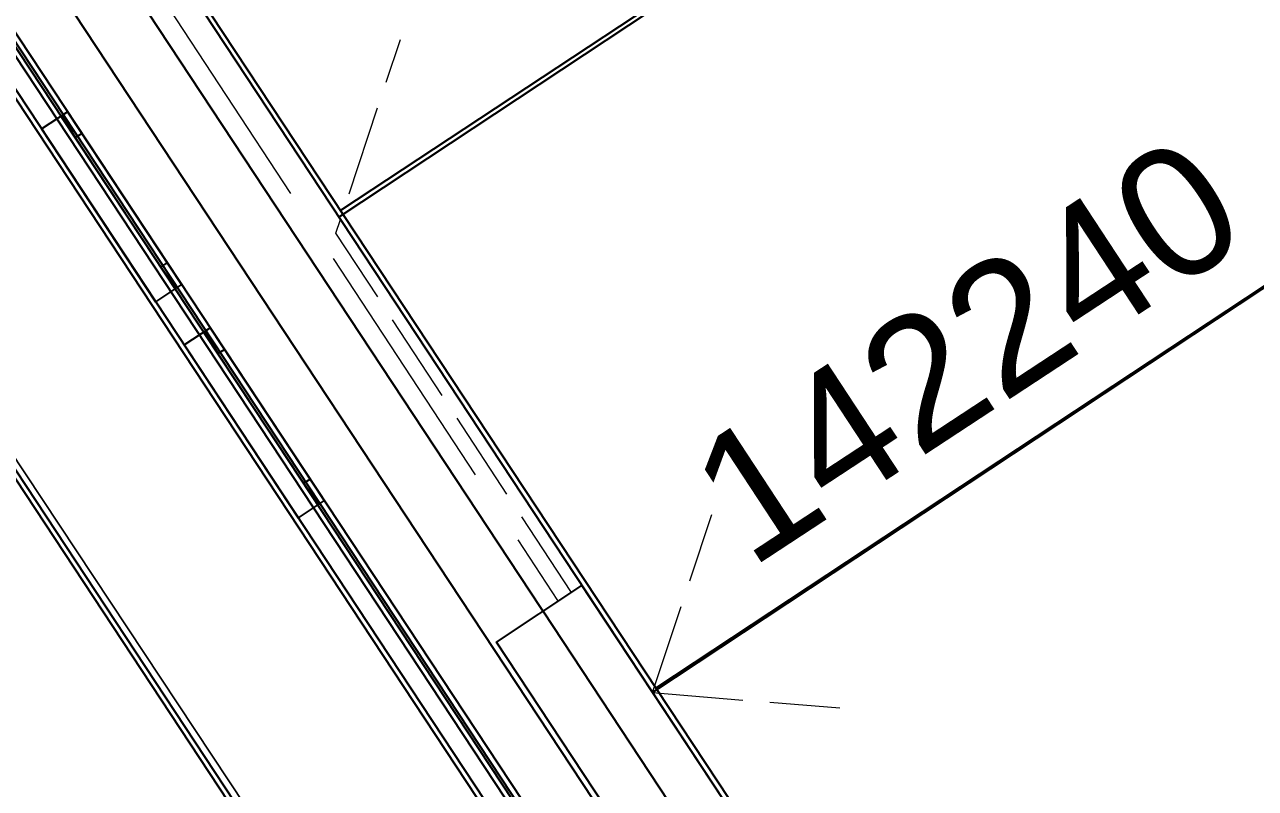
# Model space of a CAD drawing. Header units: metres. Extents: x 302064 to 304096, y 6268242 to 6271990.
# Drawn here: x 302981.5 to 303005.27, y 6271097.82 to 6271112.57 of the extents above; entities that cross this region are included whole.
import ezdxf
from ezdxf.enums import TextEntityAlignment as Align

# ---------------------------------------------------------------- set-up
doc = ezdxf.new("R2010")
doc.units = ezdxf.units.M
doc.linetypes.add('IE Trench LV', pattern=[6.5, 5, -1.5])
doc.linetypes.add('IECLTRLV', pattern=[6.5, 5, -1.5])
doc.layers.get('0').update_dxf_attribs({"color": 6})
for name, color, linetype in [('BDY', 252, 'Continuous'), ('DEVELOP', 2, 'Continuous'), ('ROAD_KERB', 253, 'Continuous'), ('ROAD_KERB-BACK', 8, 'Continuous'), ('ROAD_KERB-LIP', 8, 'Continuous'), ('SupportsUG_SP_LV_NEW', 7, 'Continuous'), ('XR01255_CC_DES$0$FOOTPATH', 252, 'Continuous'), ('XR01255_CC_DES$0$ROAD_CONTROL', 252, 'Continuous'), ('XR01255_CC_DES$0$ROAD_KERB', 252, 'Continuous'), ('XR01255_CC_DES$0$ROAD_KERB-BACK', 252, 'Continuous'), ('XR01255_CC_DES$0$ROAD_KERB-LIP', 252, 'Continuous'), ('XR01255_CC_LOT_LAYOUT$0$ST1_BDY', 252, 'Continuous'), ('XR01255_CC_LOT_LAYOUT$0$ST1_LOTS', 252, 'Continuous')]:
    doc.layers.add(name, color=color, linetype=linetype)
doc.layers.add('Cadastre Land Parcels_SP_EXT', color=7, linetype='Continuous', lineweight=5)
doc.layers.add('Trench_SP_NEW', color=7, linetype='IECLTRLV', lineweight=20)
doc.styles.get("Standard").update_dxf_attribs({"font": 'arial.ttf'})

# ---------------------------------------------------------------- blocks, each defined once
blk = doc.blocks.new('PILLAR_NEW')
for tag, height, flags, p in [('ASSET_NUM', 2.5, 8, (2, 4)), ('STREET_CODE', 0.2, 9, (1.5, 2)), ('OWNED_BY', 0.2, 9, (1.5, 1.8)), ('OPERATED_BY', 0.2, 9, (1.5, 1.6)), ('MAINTAINED_BY', 0.2, 9, (1.5, 1.4))]:
    blk.add_attdef(tag, text='', height=height, dxfattribs=dict(flags=flags)).set_placement(p, align=Align.MIDDLE_LEFT)
blk.add_wipeout([(-2.475, 0.99), (2.475, 0.99), (2.475, -0.99), (-2.475, -0.99)])
at = {"lineweight": -3}
blk.add_lwpolyline([(-2.475, 0.99), (2.475, 0.99), (2.475, -0.99), (-2.475, -0.99)], close=True, dxfattribs=at)
for tag, flags, p in [('STATE', 9, (1.5, 1.2)), ('SUPPORT_TYPE', 9, (1.5, 1)), ('USAGE', 9, (1.5, 0.8)), ('LEGEND', 9, (1.5, 0.6)), ('PARENT', 9, (1.5, 0.4)), ('SUBURB', 9, (1.5, 0.2)), ('STREETNAME', 9, (1.5, 0)), ('LOCATION', 9, (1.5, -0.2)), ('NOTES', 9, (1.5, -0.4)), ('Z', 1, (1.5, -0.6))]:
    blk.add_attdef(tag, text='', height=0.2, dxfattribs=dict(flags=flags)).set_placement(p, align=Align.MIDDLE_LEFT)
blk = doc.blocks.new('A$C6F1F0823')
at = {"layer": 'BDY'}
for p, q in [((10.552, 95.979), (71.022, 4.408)), ((3.882, 91.562), (64.346, 0)), ((58.603, 88.908), (28.395, 68.96)), ((64.692, 79.687), (34.484, 59.739))]:
    blk.add_line(p, q, dxfattribs=at)
at = {"layer": 'ROAD_KERB'}
blk.add_line((15.803, 81.676), (67.828, 2.893), dxfattribs=at)
for points in [[(22.994, 70.786), (25.199, 67.448)], [(22.994, 70.786), (25.199, 67.448)], [(22.994, 70.786), (25.199, 67.448)], [(22.994, 70.786), (25.199, 67.448)], [(22.994, 70.786), (25.199, 67.448)], [(22.994, 70.786), (25.199, 67.448)], [(22.994, 70.786), (25.199, 67.448)], [(22.994, 70.786), (25.199, 67.448)], [(22.994, 70.786), (25.199, 67.448)], [(22.994, 70.786), (25.199, 67.448)], [(22.994, 70.786), (25.199, 67.448)], [(22.994, 70.786), (25.199, 67.448)], [(22.994, 70.786), (25.199, 67.448)], [(22.994, 70.786), (25.199, 67.448)], [(22.994, 70.786), (25.199, 67.448)], [(22.994, 70.786), (25.199, 67.448)], [(22.994, 70.786), (25.199, 67.448)], [(22.994, 70.786), (25.199, 67.448)], [(22.994, 70.786), (25.199, 67.448)], [(22.994, 70.786), (25.199, 67.448)], [(22.994, 70.786), (25.199, 67.448)], [(22.994, 70.786), (25.199, 67.448)], [(22.994, 70.786), (25.199, 67.448)], [(22.994, 70.786), (25.199, 67.448)], [(22.994, 70.786), (25.199, 67.448)], [(22.994, 70.786), (25.199, 67.448)], [(22.994, 70.786), (25.199, 67.448)], [(22.994, 70.786), (25.199, 67.448)], [(22.994, 70.786), (25.199, 67.448)], [(22.994, 70.786), (25.199, 67.448)], [(22.994, 70.786), (25.199, 67.448)], [(22.994, 70.786), (25.199, 67.448)], [(22.994, 70.786), (25.199, 67.448)], [(22.994, 70.786), (25.199, 67.448)], [(22.994, 70.786), (25.199, 67.448)], [(22.994, 70.786), (25.199, 67.448)], [(22.994, 70.786), (25.199, 67.448)], [(22.994, 70.786), (25.199, 67.448)], [(22.994, 70.786), (25.199, 67.448)], [(22.994, 70.786), (25.199, 67.448)], [(22.994, 70.786), (25.199, 67.448)], [(22.994, 70.786), (25.199, 67.448)], [(22.994, 70.786), (25.199, 67.448)], [(22.994, 70.786), (25.199, 67.448)], [(22.994, 70.786), (25.199, 67.448)], [(22.994, 70.786), (25.199, 67.448)], [(22.994, 70.786), (25.199, 67.448)], [(22.994, 70.786), (25.199, 67.448)], [(22.994, 70.786), (25.199, 67.448)], [(22.994, 70.786), (25.199, 67.448)], [(25.75, 66.614), (27.954, 63.276)], [(25.75, 66.614), (27.954, 63.276)], [(25.75, 66.614), (27.954, 63.276)], [(25.75, 66.614), (27.954, 63.276)], [(25.75, 66.614), (27.954, 63.276)], [(25.75, 66.614), (27.954, 63.276)], [(25.75, 66.614), (27.954, 63.276)], [(25.75, 66.614), (27.954, 63.276)], [(25.75, 66.614), (27.954, 63.276)], [(25.75, 66.614), (27.954, 63.276)], [(25.75, 66.614), (27.954, 63.276)], [(25.75, 66.614), (27.954, 63.276)], [(25.75, 66.614), (27.954, 63.276)], [(25.75, 66.614), (27.954, 63.276)], [(25.75, 66.614), (27.954, 63.276)], [(25.75, 66.614), (27.954, 63.276)], [(25.75, 66.614), (27.954, 63.276)], [(25.75, 66.614), (27.954, 63.276)], [(25.75, 66.614), (27.954, 63.276)], [(25.75, 66.614), (27.954, 63.276)], [(25.75, 66.614), (27.954, 63.276)], [(25.75, 66.614), (27.954, 63.276)], [(25.75, 66.614), (27.954, 63.276)], [(25.75, 66.614), (27.954, 63.276)], [(25.75, 66.614), (27.954, 63.276)], [(25.75, 66.614), (27.954, 63.276)], [(25.75, 66.614), (27.954, 63.276)], [(25.75, 66.614), (27.954, 63.276)], [(25.75, 66.614), (27.954, 63.276)], [(25.75, 66.614), (27.954, 63.276)], [(25.75, 66.614), (27.954, 63.276)], [(25.75, 66.614), (27.954, 63.276)], [(25.75, 66.614), (27.954, 63.276)], [(25.75, 66.614), (27.954, 63.276)], [(25.75, 66.614), (27.954, 63.276)], [(25.75, 66.614), (27.954, 63.276)], [(25.75, 66.614), (27.954, 63.276)], [(25.75, 66.614), (27.954, 63.276)], [(25.75, 66.614), (27.954, 63.276)], [(25.75, 66.614), (27.954, 63.276)], [(25.75, 66.614), (27.954, 63.276)], [(25.75, 66.614), (27.954, 63.276)], [(25.75, 66.614), (27.954, 63.276)], [(25.75, 66.614), (27.954, 63.276)], [(25.75, 66.614), (27.954, 63.276)], [(25.75, 66.614), (27.954, 63.276)], [(25.75, 66.614), (27.954, 63.276)], [(25.75, 66.614), (27.954, 63.276)], [(25.75, 66.614), (27.954, 63.276)], [(25.75, 66.614), (27.954, 63.276)]]:
    blk.add_lwpolyline(points, dxfattribs=at)
at = {"layer": 'ROAD_KERB-BACK'}
blk.add_line((15.928, 81.759), (68.227, 2.562), dxfattribs=at)
for points in [[(23.12, 70.869), (25.324, 67.531)], [(23.12, 70.869), (25.324, 67.531)], [(23.12, 70.869), (25.324, 67.531)], [(23.12, 70.869), (25.324, 67.531)], [(23.12, 70.869), (25.324, 67.531)], [(23.12, 70.869), (25.324, 67.531)], [(23.12, 70.869), (25.324, 67.531)], [(23.12, 70.869), (25.324, 67.531)], [(23.12, 70.869), (25.324, 67.531)], [(23.12, 70.869), (25.324, 67.531)], [(23.12, 70.869), (25.324, 67.531)], [(23.12, 70.869), (25.324, 67.531)], [(23.12, 70.869), (25.324, 67.531)], [(23.12, 70.869), (25.324, 67.531)], [(23.12, 70.869), (25.324, 67.531)], [(23.12, 70.869), (25.324, 67.531)], [(23.12, 70.869), (25.324, 67.531)], [(23.12, 70.869), (25.324, 67.531)], [(23.12, 70.869), (25.324, 67.531)], [(23.12, 70.869), (25.324, 67.531)], [(23.12, 70.869), (25.324, 67.531)], [(23.12, 70.869), (25.324, 67.531)], [(23.12, 70.869), (25.324, 67.531)], [(23.12, 70.869), (25.324, 67.531)], [(23.12, 70.869), (25.324, 67.531)], [(23.12, 70.869), (25.324, 67.531)], [(23.12, 70.869), (25.324, 67.531)], [(23.12, 70.869), (25.324, 67.531)], [(23.12, 70.869), (25.324, 67.531)], [(23.12, 70.869), (25.324, 67.531)], [(23.12, 70.869), (25.324, 67.531)], [(23.12, 70.869), (25.324, 67.531)], [(23.12, 70.869), (25.324, 67.531)], [(23.12, 70.869), (25.324, 67.531)], [(23.12, 70.869), (25.324, 67.531)], [(23.12, 70.869), (25.324, 67.531)], [(23.12, 70.869), (25.324, 67.531)], [(23.12, 70.869), (25.324, 67.531)], [(23.12, 70.869), (25.324, 67.531)], [(23.12, 70.869), (25.324, 67.531)], [(23.12, 70.869), (25.324, 67.531)], [(23.12, 70.869), (25.324, 67.531)], [(23.12, 70.869), (25.324, 67.531)], [(23.12, 70.869), (25.324, 67.531)], [(23.12, 70.869), (25.324, 67.531)], [(23.12, 70.869), (25.324, 67.531)], [(23.12, 70.869), (25.324, 67.531)], [(23.12, 70.869), (25.324, 67.531)], [(23.12, 70.869), (25.324, 67.531)], [(23.12, 70.869), (25.324, 67.531)], [(23.019, 70.803), (23.27, 70.369)], [(23.019, 70.803), (23.27, 70.369)], [(23.019, 70.803), (23.27, 70.369)], [(23.019, 70.803), (23.27, 70.369)], [(23.019, 70.803), (23.27, 70.369)], [(23.019, 70.803), (23.27, 70.369)], [(23.019, 70.803), (23.27, 70.369)], [(23.019, 70.803), (23.27, 70.369)], [(23.019, 70.803), (23.27, 70.369)], [(23.019, 70.803), (23.27, 70.369)], [(23.019, 70.803), (23.27, 70.369)], [(23.019, 70.803), (23.27, 70.369)], [(23.019, 70.803), (23.27, 70.369)], [(23.019, 70.803), (23.27, 70.369)], [(23.019, 70.803), (23.27, 70.369)], [(23.019, 70.803), (23.27, 70.369)], [(23.019, 70.803), (23.27, 70.369)], [(23.019, 70.803), (23.27, 70.369)], [(23.019, 70.803), (23.27, 70.369)], [(23.019, 70.803), (23.27, 70.369)], [(23.019, 70.803), (23.27, 70.369)], [(23.019, 70.803), (23.27, 70.369)], [(23.019, 70.803), (23.27, 70.369)], [(23.019, 70.803), (23.27, 70.369)], [(23.019, 70.803), (23.27, 70.369)], [(23.019, 70.803), (23.27, 70.369)], [(23.019, 70.803), (23.27, 70.369)], [(23.019, 70.803), (23.27, 70.369)], [(23.019, 70.803), (23.27, 70.369)], [(23.019, 70.803), (23.27, 70.369)], [(23.019, 70.803), (23.27, 70.369)], [(23.019, 70.803), (23.27, 70.369)], [(23.019, 70.803), (23.27, 70.369)], [(23.019, 70.803), (23.27, 70.369)], [(23.019, 70.803), (23.27, 70.369)], [(23.019, 70.803), (23.27, 70.369)], [(23.019, 70.803), (23.27, 70.369)], [(23.019, 70.803), (23.27, 70.369)], [(23.019, 70.803), (23.27, 70.369)], [(23.019, 70.803), (23.27, 70.369)], [(23.019, 70.803), (23.27, 70.369)], [(23.019, 70.803), (23.27, 70.369)], [(23.019, 70.803), (23.27, 70.369)], [(23.019, 70.803), (23.27, 70.369)], [(23.019, 70.803), (23.27, 70.369)], [(23.019, 70.803), (23.27, 70.369)], [(23.019, 70.803), (23.27, 70.369)], [(23.019, 70.803), (23.27, 70.369)], [(23.019, 70.803), (23.27, 70.369)], [(23.019, 70.803), (23.27, 70.369)], [(23.27, 70.369), (23.395, 70.452)], [(23.27, 70.369), (23.395, 70.452)], [(23.27, 70.369), (23.395, 70.452)], [(23.27, 70.369), (23.395, 70.452)], [(23.27, 70.369), (23.395, 70.452)], [(23.27, 70.369), (23.395, 70.452)], [(23.27, 70.369), (23.395, 70.452)], [(23.27, 70.369), (23.395, 70.452)], [(23.27, 70.369), (23.395, 70.452)], [(23.27, 70.369), (23.395, 70.452)], [(23.27, 70.369), (23.395, 70.452)], [(23.27, 70.369), (23.395, 70.452)], [(23.27, 70.369), (23.395, 70.452)], [(23.27, 70.369), (23.395, 70.452)], [(23.27, 70.369), (23.395, 70.452)], [(23.27, 70.369), (23.395, 70.452)], [(23.27, 70.369), (23.395, 70.452)], [(23.27, 70.369), (23.395, 70.452)], [(23.27, 70.369), (23.395, 70.452)], [(23.27, 70.369), (23.395, 70.452)], [(23.27, 70.369), (23.395, 70.452)], [(23.27, 70.369), (23.395, 70.452)], [(23.27, 70.369), (23.395, 70.452)], [(23.27, 70.369), (23.395, 70.452)], [(23.27, 70.369), (23.395, 70.452)], [(23.27, 70.369), (23.395, 70.452)], [(23.27, 70.369), (23.395, 70.452)], [(23.27, 70.369), (23.395, 70.452)], [(23.27, 70.369), (23.395, 70.452)], [(23.27, 70.369), (23.395, 70.452)], [(23.27, 70.369), (23.395, 70.452)], [(23.27, 70.369), (23.395, 70.452)], [(23.27, 70.369), (23.395, 70.452)], [(23.27, 70.369), (23.395, 70.452)], [(23.27, 70.369), (23.395, 70.452)], [(23.27, 70.369), (23.395, 70.452)], [(23.27, 70.369), (23.395, 70.452)], [(23.27, 70.369), (23.395, 70.452)], [(23.27, 70.369), (23.395, 70.452)], [(23.27, 70.369), (23.395, 70.452)], [(23.27, 70.369), (23.395, 70.452)], [(23.27, 70.369), (23.395, 70.452)], [(23.27, 70.369), (23.395, 70.452)], [(23.27, 70.369), (23.395, 70.452)], [(23.27, 70.369), (23.395, 70.452)], [(23.27, 70.369), (23.395, 70.452)], [(23.27, 70.369), (23.395, 70.452)], [(23.27, 70.369), (23.395, 70.452)], [(23.27, 70.369), (23.395, 70.452)], [(23.27, 70.369), (23.395, 70.452)], [(24.923, 67.865), (25.048, 67.948)], [(24.923, 67.865), (25.048, 67.948)], [(24.923, 67.865), (25.048, 67.948)], [(24.923, 67.865), (25.048, 67.948)], [(24.923, 67.865), (25.048, 67.948)], [(24.923, 67.865), (25.048, 67.948)], [(24.923, 67.865), (25.048, 67.948)], [(24.923, 67.865), (25.048, 67.948)], [(24.923, 67.865), (25.048, 67.948)], [(24.923, 67.865), (25.048, 67.948)], [(24.923, 67.865), (25.048, 67.948)], [(24.923, 67.865), (25.048, 67.948)], [(24.923, 67.865), (25.048, 67.948)], [(24.923, 67.865), (25.048, 67.948)], [(24.923, 67.865), (25.048, 67.948)], [(24.923, 67.865), (25.048, 67.948)], [(24.923, 67.865), (25.048, 67.948)], [(24.923, 67.865), (25.048, 67.948)], [(24.923, 67.865), (25.048, 67.948)], [(24.923, 67.865), (25.048, 67.948)], [(24.923, 67.865), (25.048, 67.948)], [(24.923, 67.865), (25.048, 67.948)], [(24.923, 67.865), (25.048, 67.948)], [(24.923, 67.865), (25.048, 67.948)], [(24.923, 67.865), (25.048, 67.948)], [(24.923, 67.865), (25.048, 67.948)], [(24.923, 67.865), (25.048, 67.948)], [(24.923, 67.865), (25.048, 67.948)], [(24.923, 67.865), (25.048, 67.948)], [(24.923, 67.865), (25.048, 67.948)], [(24.923, 67.865), (25.048, 67.948)], [(24.923, 67.865), (25.048, 67.948)], [(24.923, 67.865), (25.048, 67.948)], [(24.923, 67.865), (25.048, 67.948)], [(24.923, 67.865), (25.048, 67.948)], [(24.923, 67.865), (25.048, 67.948)], [(24.923, 67.865), (25.048, 67.948)], [(24.923, 67.865), (25.048, 67.948)], [(24.923, 67.865), (25.048, 67.948)], [(24.923, 67.865), (25.048, 67.948)], [(24.923, 67.865), (25.048, 67.948)], [(24.923, 67.865), (25.048, 67.948)], [(24.923, 67.865), (25.048, 67.948)], [(24.923, 67.865), (25.048, 67.948)], [(24.923, 67.865), (25.048, 67.948)], [(24.923, 67.865), (25.048, 67.948)], [(24.923, 67.865), (25.048, 67.948)], [(24.923, 67.865), (25.048, 67.948)], [(24.923, 67.865), (25.048, 67.948)], [(24.923, 67.865), (25.048, 67.948)], [(24.923, 67.865), (25.224, 67.465)], [(24.923, 67.865), (25.224, 67.465)], [(24.923, 67.865), (25.224, 67.465)], [(24.923, 67.865), (25.224, 67.465)], [(24.923, 67.865), (25.224, 67.465)], [(24.923, 67.865), (25.224, 67.465)], [(24.923, 67.865), (25.224, 67.465)], [(24.923, 67.865), (25.224, 67.465)], [(24.923, 67.865), (25.224, 67.465)], [(24.923, 67.865), (25.224, 67.465)], [(24.923, 67.865), (25.224, 67.465)], [(24.923, 67.865), (25.224, 67.465)], [(24.923, 67.865), (25.224, 67.465)], [(24.923, 67.865), (25.224, 67.465)], [(24.923, 67.865), (25.224, 67.465)], [(24.923, 67.865), (25.224, 67.465)], [(24.923, 67.865), (25.224, 67.465)], [(24.923, 67.865), (25.224, 67.465)], [(24.923, 67.865), (25.224, 67.465)], [(24.923, 67.865), (25.224, 67.465)], [(24.923, 67.865), (25.224, 67.465)], [(24.923, 67.865), (25.224, 67.465)], [(24.923, 67.865), (25.224, 67.465)], [(24.923, 67.865), (25.224, 67.465)], [(24.923, 67.865), (25.224, 67.465)], [(24.923, 67.865), (25.224, 67.465)], [(24.923, 67.865), (25.224, 67.465)], [(24.923, 67.865), (25.224, 67.465)], [(24.923, 67.865), (25.224, 67.465)], [(24.923, 67.865), (25.224, 67.465)], [(24.923, 67.865), (25.224, 67.465)], [(24.923, 67.865), (25.224, 67.465)], [(24.923, 67.865), (25.224, 67.465)], [(24.923, 67.865), (25.224, 67.465)], [(24.923, 67.865), (25.224, 67.465)], [(24.923, 67.865), (25.224, 67.465)], [(24.923, 67.865), (25.224, 67.465)], [(24.923, 67.865), (25.224, 67.465)], [(24.923, 67.865), (25.224, 67.465)], [(24.923, 67.865), (25.224, 67.465)], [(24.923, 67.865), (25.224, 67.465)], [(24.923, 67.865), (25.224, 67.465)], [(24.923, 67.865), (25.224, 67.465)], [(24.923, 67.865), (25.224, 67.465)], [(24.923, 67.865), (25.224, 67.465)], [(24.923, 67.865), (25.224, 67.465)], [(24.923, 67.865), (25.224, 67.465)], [(24.923, 67.865), (25.224, 67.465)], [(24.923, 67.865), (25.224, 67.465)], [(24.923, 67.865), (25.224, 67.465)], [(25.775, 66.63), (26.025, 66.197)], [(25.775, 66.63), (26.025, 66.197)], [(25.775, 66.63), (26.025, 66.197)], [(25.775, 66.63), (26.025, 66.197)], [(25.775, 66.63), (26.025, 66.197)], [(25.775, 66.63), (26.025, 66.197)], [(25.775, 66.63), (26.025, 66.197)], [(25.775, 66.63), (26.025, 66.197)], [(25.775, 66.63), (26.025, 66.197)], [(25.775, 66.63), (26.025, 66.197)], [(25.775, 66.63), (26.025, 66.197)], [(25.775, 66.63), (26.025, 66.197)], [(25.775, 66.63), (26.025, 66.197)], [(25.775, 66.63), (26.025, 66.197)], [(25.775, 66.63), (26.025, 66.197)], [(25.775, 66.63), (26.025, 66.197)], [(25.775, 66.63), (26.025, 66.197)], [(25.775, 66.63), (26.025, 66.197)], [(25.775, 66.63), (26.025, 66.197)], [(25.775, 66.63), (26.025, 66.197)], [(25.775, 66.63), (26.025, 66.197)], [(25.775, 66.63), (26.025, 66.197)], [(25.775, 66.63), (26.025, 66.197)], [(25.775, 66.63), (26.025, 66.197)], [(25.775, 66.63), (26.025, 66.197)], [(25.775, 66.63), (26.025, 66.197)], [(25.775, 66.63), (26.025, 66.197)], [(25.775, 66.63), (26.025, 66.197)], [(25.775, 66.63), (26.025, 66.197)], [(25.775, 66.63), (26.025, 66.197)], [(25.775, 66.63), (26.025, 66.197)], [(25.775, 66.63), (26.025, 66.197)], [(25.775, 66.63), (26.025, 66.197)], [(25.775, 66.63), (26.025, 66.197)], [(25.775, 66.63), (26.025, 66.197)], [(25.775, 66.63), (26.025, 66.197)], [(25.775, 66.63), (26.025, 66.197)], [(25.775, 66.63), (26.025, 66.197)], [(25.775, 66.63), (26.025, 66.197)], [(25.775, 66.63), (26.025, 66.197)], [(25.775, 66.63), (26.025, 66.197)], [(25.775, 66.63), (26.025, 66.197)], [(25.775, 66.63), (26.025, 66.197)], [(25.775, 66.63), (26.025, 66.197)], [(25.775, 66.63), (26.025, 66.197)], [(25.775, 66.63), (26.025, 66.197)], [(25.775, 66.63), (26.025, 66.197)], [(25.775, 66.63), (26.025, 66.197)], [(25.775, 66.63), (26.025, 66.197)], [(25.775, 66.63), (26.025, 66.197)], [(25.875, 66.696), (28.079, 63.359)], [(25.875, 66.696), (28.079, 63.359)], [(25.875, 66.696), (28.079, 63.359)], [(25.875, 66.696), (28.079, 63.359)], [(25.875, 66.696), (28.079, 63.359)], [(25.875, 66.696), (28.079, 63.359)], [(25.875, 66.696), (28.079, 63.359)], [(25.875, 66.696), (28.079, 63.359)], [(25.875, 66.696), (28.079, 63.359)], [(25.875, 66.696), (28.079, 63.359)], [(25.875, 66.696), (28.079, 63.359)], [(25.875, 66.696), (28.079, 63.359)], [(25.875, 66.696), (28.079, 63.359)], [(25.875, 66.696), (28.079, 63.359)], [(25.875, 66.696), (28.079, 63.359)], [(25.875, 66.696), (28.079, 63.359)], [(25.875, 66.696), (28.079, 63.359)], [(25.875, 66.696), (28.079, 63.359)], [(25.875, 66.696), (28.079, 63.359)], [(25.875, 66.696), (28.079, 63.359)], [(25.875, 66.696), (28.079, 63.359)], [(25.875, 66.696), (28.079, 63.359)], [(25.875, 66.696), (28.079, 63.359)], [(25.875, 66.696), (28.079, 63.359)], [(25.875, 66.696), (28.079, 63.359)], [(25.875, 66.696), (28.079, 63.359)], [(25.875, 66.696), (28.079, 63.359)], [(25.875, 66.696), (28.079, 63.359)], [(25.875, 66.696), (28.079, 63.359)], [(25.875, 66.696), (28.079, 63.359)], [(25.875, 66.696), (28.079, 63.359)], [(25.875, 66.696), (28.079, 63.359)], [(25.875, 66.696), (28.079, 63.359)], [(25.875, 66.696), (28.079, 63.359)], [(25.875, 66.696), (28.079, 63.359)], [(25.875, 66.696), (28.079, 63.359)], [(25.875, 66.696), (28.079, 63.359)], [(25.875, 66.696), (28.079, 63.359)], [(25.875, 66.696), (28.079, 63.359)], [(25.875, 66.696), (28.079, 63.359)], [(25.875, 66.696), (28.079, 63.359)], [(25.875, 66.696), (28.079, 63.359)], [(25.875, 66.696), (28.079, 63.359)], [(25.875, 66.696), (28.079, 63.359)], [(25.875, 66.696), (28.079, 63.359)], [(25.875, 66.696), (28.079, 63.359)], [(25.875, 66.696), (28.079, 63.359)], [(25.875, 66.696), (28.079, 63.359)], [(25.875, 66.696), (28.079, 63.359)], [(25.875, 66.696), (28.079, 63.359)], [(26.025, 66.197), (26.15, 66.279)], [(26.025, 66.197), (26.15, 66.279)], [(26.025, 66.197), (26.15, 66.279)], [(26.025, 66.197), (26.15, 66.279)], [(26.025, 66.197), (26.15, 66.279)], [(26.025, 66.197), (26.15, 66.279)], [(26.025, 66.197), (26.15, 66.279)], [(26.025, 66.197), (26.15, 66.279)], [(26.025, 66.197), (26.15, 66.279)], [(26.025, 66.197), (26.15, 66.279)], [(26.025, 66.197), (26.15, 66.279)], [(26.025, 66.197), (26.15, 66.279)], [(26.025, 66.197), (26.15, 66.279)], [(26.025, 66.197), (26.15, 66.279)], [(26.025, 66.197), (26.15, 66.279)], [(26.025, 66.197), (26.15, 66.279)], [(26.025, 66.197), (26.15, 66.279)], [(26.025, 66.197), (26.15, 66.279)], [(26.025, 66.197), (26.15, 66.279)], [(26.025, 66.197), (26.15, 66.279)], [(26.025, 66.197), (26.15, 66.279)], [(26.025, 66.197), (26.15, 66.279)], [(26.025, 66.197), (26.15, 66.279)], [(26.025, 66.197), (26.15, 66.279)], [(26.025, 66.197), (26.15, 66.279)], [(26.025, 66.197), (26.15, 66.279)], [(26.025, 66.197), (26.15, 66.279)], [(26.025, 66.197), (26.15, 66.279)], [(26.025, 66.197), (26.15, 66.279)], [(26.025, 66.197), (26.15, 66.279)], [(26.025, 66.197), (26.15, 66.279)], [(26.025, 66.197), (26.15, 66.279)], [(26.025, 66.197), (26.15, 66.279)], [(26.025, 66.197), (26.15, 66.279)], [(26.025, 66.197), (26.15, 66.279)], [(26.025, 66.197), (26.15, 66.279)], [(26.025, 66.197), (26.15, 66.279)], [(26.025, 66.197), (26.15, 66.279)], [(26.025, 66.197), (26.15, 66.279)], [(26.025, 66.197), (26.15, 66.279)], [(26.025, 66.197), (26.15, 66.279)], [(26.025, 66.197), (26.15, 66.279)], [(26.025, 66.197), (26.15, 66.279)], [(26.025, 66.197), (26.15, 66.279)], [(26.025, 66.197), (26.15, 66.279)], [(26.025, 66.197), (26.15, 66.279)], [(26.025, 66.197), (26.15, 66.279)], [(26.025, 66.197), (26.15, 66.279)], [(26.025, 66.197), (26.15, 66.279)], [(26.025, 66.197), (26.15, 66.279)], [(27.678, 63.693), (27.804, 63.776)], [(27.678, 63.693), (27.804, 63.776)], [(27.678, 63.693), (27.804, 63.776)], [(27.678, 63.693), (27.804, 63.776)], [(27.678, 63.693), (27.804, 63.776)], [(27.678, 63.693), (27.804, 63.776)], [(27.678, 63.693), (27.804, 63.776)], [(27.678, 63.693), (27.804, 63.776)], [(27.678, 63.693), (27.804, 63.776)], [(27.678, 63.693), (27.804, 63.776)], [(27.678, 63.693), (27.804, 63.776)], [(27.678, 63.693), (27.804, 63.776)], [(27.678, 63.693), (27.804, 63.776)], [(27.678, 63.693), (27.804, 63.776)], [(27.678, 63.693), (27.804, 63.776)], [(27.678, 63.693), (27.804, 63.776)], [(27.678, 63.693), (27.804, 63.776)], [(27.678, 63.693), (27.804, 63.776)], [(27.678, 63.693), (27.804, 63.776)], [(27.678, 63.693), (27.804, 63.776)], [(27.678, 63.693), (27.804, 63.776)], [(27.678, 63.693), (27.804, 63.776)], [(27.678, 63.693), (27.804, 63.776)], [(27.678, 63.693), (27.804, 63.776)], [(27.678, 63.693), (27.804, 63.776)], [(27.678, 63.693), (27.804, 63.776)], [(27.678, 63.693), (27.804, 63.776)], [(27.678, 63.693), (27.804, 63.776)], [(27.678, 63.693), (27.804, 63.776)], [(27.678, 63.693), (27.804, 63.776)], [(27.678, 63.693), (27.804, 63.776)], [(27.678, 63.693), (27.804, 63.776)], [(27.678, 63.693), (27.804, 63.776)], [(27.678, 63.693), (27.804, 63.776)], [(27.678, 63.693), (27.804, 63.776)], [(27.678, 63.693), (27.804, 63.776)], [(27.678, 63.693), (27.804, 63.776)], [(27.678, 63.693), (27.804, 63.776)], [(27.678, 63.693), (27.804, 63.776)], [(27.678, 63.693), (27.804, 63.776)], [(27.678, 63.693), (27.804, 63.776)], [(27.678, 63.693), (27.804, 63.776)], [(27.678, 63.693), (27.804, 63.776)], [(27.678, 63.693), (27.804, 63.776)], [(27.678, 63.693), (27.804, 63.776)], [(27.678, 63.693), (27.804, 63.776)], [(27.678, 63.693), (27.804, 63.776)], [(27.678, 63.693), (27.804, 63.776)], [(27.678, 63.693), (27.804, 63.776)], [(27.678, 63.693), (27.804, 63.776)], [(27.678, 63.693), (27.979, 63.292)], [(27.678, 63.693), (27.979, 63.292)], [(27.678, 63.693), (27.979, 63.292)], [(27.678, 63.693), (27.979, 63.292)], [(27.678, 63.693), (27.979, 63.292)], [(27.678, 63.693), (27.979, 63.292)], [(27.678, 63.693), (27.979, 63.292)], [(27.678, 63.693), (27.979, 63.292)], [(27.678, 63.693), (27.979, 63.292)], [(27.678, 63.693), (27.979, 63.292)], [(27.678, 63.693), (27.979, 63.292)], [(27.678, 63.693), (27.979, 63.292)], [(27.678, 63.693), (27.979, 63.292)], [(27.678, 63.693), (27.979, 63.292)], [(27.678, 63.693), (27.979, 63.292)], [(27.678, 63.693), (27.979, 63.292)], [(27.678, 63.693), (27.979, 63.292)], [(27.678, 63.693), (27.979, 63.292)], [(27.678, 63.693), (27.979, 63.292)], [(27.678, 63.693), (27.979, 63.292)], [(27.678, 63.693), (27.979, 63.292)], [(27.678, 63.693), (27.979, 63.292)], [(27.678, 63.693), (27.979, 63.292)], [(27.678, 63.693), (27.979, 63.292)], [(27.678, 63.693), (27.979, 63.292)], [(27.678, 63.693), (27.979, 63.292)], [(27.678, 63.693), (27.979, 63.292)], [(27.678, 63.693), (27.979, 63.292)], [(27.678, 63.693), (27.979, 63.292)], [(27.678, 63.693), (27.979, 63.292)], [(27.678, 63.693), (27.979, 63.292)], [(27.678, 63.693), (27.979, 63.292)], [(27.678, 63.693), (27.979, 63.292)], [(27.678, 63.693), (27.979, 63.292)], [(27.678, 63.693), (27.979, 63.292)], [(27.678, 63.693), (27.979, 63.292)], [(27.678, 63.693), (27.979, 63.292)], [(27.678, 63.693), (27.979, 63.292)], [(27.678, 63.693), (27.979, 63.292)], [(27.678, 63.693), (27.979, 63.292)], [(27.678, 63.693), (27.979, 63.292)], [(27.678, 63.693), (27.979, 63.292)], [(27.678, 63.693), (27.979, 63.292)], [(27.678, 63.693), (27.979, 63.292)], [(27.678, 63.693), (27.979, 63.292)], [(27.678, 63.693), (27.979, 63.292)], [(27.678, 63.693), (27.979, 63.292)], [(27.678, 63.693), (27.979, 63.292)], [(27.678, 63.693), (27.979, 63.292)], [(27.678, 63.693), (27.979, 63.292)]]:
    blk.add_lwpolyline(points, dxfattribs=at)
at = {"layer": 'ROAD_KERB-LIP'}
blk.add_line((15.428, 81.428), (67.453, 2.645), dxfattribs=at)
for points in [[(22.619, 70.538), (23.12, 70.869)], [(22.619, 70.538), (23.12, 70.869)], [(22.619, 70.538), (23.12, 70.869)], [(22.619, 70.538), (23.12, 70.869)], [(22.619, 70.538), (23.12, 70.869)], [(22.619, 70.538), (23.12, 70.869)], [(22.619, 70.538), (23.12, 70.869)], [(22.619, 70.538), (23.12, 70.869)], [(22.619, 70.538), (23.12, 70.869)], [(22.619, 70.538), (23.12, 70.869)], [(22.619, 70.538), (23.12, 70.869)], [(22.619, 70.538), (23.12, 70.869)], [(22.619, 70.538), (23.12, 70.869)], [(22.619, 70.538), (23.12, 70.869)], [(22.619, 70.538), (23.12, 70.869)], [(22.619, 70.538), (23.12, 70.869)], [(22.619, 70.538), (23.12, 70.869)], [(22.619, 70.538), (23.12, 70.869)], [(22.619, 70.538), (23.12, 70.869)], [(22.619, 70.538), (23.12, 70.869)], [(22.619, 70.538), (23.12, 70.869)], [(22.619, 70.538), (23.12, 70.869)], [(22.619, 70.538), (23.12, 70.869)], [(22.619, 70.538), (23.12, 70.869)], [(22.619, 70.538), (23.12, 70.869)], [(22.619, 70.538), (23.12, 70.869)], [(22.619, 70.538), (23.12, 70.869)], [(22.619, 70.538), (23.12, 70.869)], [(22.619, 70.538), (23.12, 70.869)], [(22.619, 70.538), (23.12, 70.869)], [(22.619, 70.538), (23.12, 70.869)], [(22.619, 70.538), (23.12, 70.869)], [(22.619, 70.538), (23.12, 70.869)], [(22.619, 70.538), (23.12, 70.869)], [(22.619, 70.538), (23.12, 70.869)], [(22.619, 70.538), (23.12, 70.869)], [(22.619, 70.538), (23.12, 70.869)], [(22.619, 70.538), (23.12, 70.869)], [(22.619, 70.538), (23.12, 70.869)], [(22.619, 70.538), (23.12, 70.869)], [(22.619, 70.538), (23.12, 70.869)], [(22.619, 70.538), (23.12, 70.869)], [(22.619, 70.538), (23.12, 70.869)], [(22.619, 70.538), (23.12, 70.869)], [(22.619, 70.538), (23.12, 70.869)], [(22.619, 70.538), (23.12, 70.869)], [(22.619, 70.538), (23.12, 70.869)], [(22.619, 70.538), (23.12, 70.869)], [(22.619, 70.538), (23.12, 70.869)], [(22.619, 70.538), (23.12, 70.869)], [(22.619, 70.538), (24.823, 67.2)], [(22.619, 70.538), (24.823, 67.2)], [(22.619, 70.538), (24.823, 67.2)], [(22.619, 70.538), (24.823, 67.2)], [(22.619, 70.538), (24.823, 67.2)], [(22.619, 70.538), (24.823, 67.2)], [(22.619, 70.538), (24.823, 67.2)], [(22.619, 70.538), (24.823, 67.2)], [(22.619, 70.538), (24.823, 67.2)], [(22.619, 70.538), (24.823, 67.2)], [(22.619, 70.538), (24.823, 67.2)], [(22.619, 70.538), (24.823, 67.2)], [(22.619, 70.538), (24.823, 67.2)], [(22.619, 70.538), (24.823, 67.2)], [(22.619, 70.538), (24.823, 67.2)], [(22.619, 70.538), (24.823, 67.2)], [(22.619, 70.538), (24.823, 67.2)], [(22.619, 70.538), (24.823, 67.2)], [(22.619, 70.538), (24.823, 67.2)], [(22.619, 70.538), (24.823, 67.2)], [(22.619, 70.538), (24.823, 67.2)], [(22.619, 70.538), (24.823, 67.2)], [(22.619, 70.538), (24.823, 67.2)], [(22.619, 70.538), (24.823, 67.2)], [(22.619, 70.538), (24.823, 67.2)], [(22.619, 70.538), (24.823, 67.2)], [(22.619, 70.538), (24.823, 67.2)], [(22.619, 70.538), (24.823, 67.2)], [(22.619, 70.538), (24.823, 67.2)], [(22.619, 70.538), (24.823, 67.2)], [(22.619, 70.538), (24.823, 67.2)], [(22.619, 70.538), (24.823, 67.2)], [(22.619, 70.538), (24.823, 67.2)], [(22.619, 70.538), (24.823, 67.2)], [(22.619, 70.538), (24.823, 67.2)], [(22.619, 70.538), (24.823, 67.2)], [(22.619, 70.538), (24.823, 67.2)], [(22.619, 70.538), (24.823, 67.2)], [(22.619, 70.538), (24.823, 67.2)], [(22.619, 70.538), (24.823, 67.2)], [(22.619, 70.538), (24.823, 67.2)], [(22.619, 70.538), (24.823, 67.2)], [(22.619, 70.538), (24.823, 67.2)], [(22.619, 70.538), (24.823, 67.2)], [(22.619, 70.538), (24.823, 67.2)], [(22.619, 70.538), (24.823, 67.2)], [(22.619, 70.538), (24.823, 67.2)], [(22.619, 70.538), (24.823, 67.2)], [(22.619, 70.538), (24.823, 67.2)], [(22.619, 70.538), (24.823, 67.2)], [(25.324, 67.531), (24.823, 67.2)], [(25.324, 67.531), (24.823, 67.2)], [(25.324, 67.531), (24.823, 67.2)], [(25.324, 67.531), (24.823, 67.2)], [(25.324, 67.531), (24.823, 67.2)], [(25.324, 67.531), (24.823, 67.2)], [(25.324, 67.531), (24.823, 67.2)], [(25.324, 67.531), (24.823, 67.2)], [(25.324, 67.531), (24.823, 67.2)], [(25.324, 67.531), (24.823, 67.2)], [(25.324, 67.531), (24.823, 67.2)], [(25.324, 67.531), (24.823, 67.2)], [(25.324, 67.531), (24.823, 67.2)], [(25.324, 67.531), (24.823, 67.2)], [(25.324, 67.531), (24.823, 67.2)], [(25.324, 67.531), (24.823, 67.2)], [(25.324, 67.531), (24.823, 67.2)], [(25.324, 67.531), (24.823, 67.2)], [(25.324, 67.531), (24.823, 67.2)], [(25.324, 67.531), (24.823, 67.2)], [(25.324, 67.531), (24.823, 67.2)], [(25.324, 67.531), (24.823, 67.2)], [(25.324, 67.531), (24.823, 67.2)], [(25.324, 67.531), (24.823, 67.2)], [(25.324, 67.531), (24.823, 67.2)], [(25.324, 67.531), (24.823, 67.2)], [(25.324, 67.531), (24.823, 67.2)], [(25.324, 67.531), (24.823, 67.2)], [(25.324, 67.531), (24.823, 67.2)], [(25.324, 67.531), (24.823, 67.2)], [(25.324, 67.531), (24.823, 67.2)], [(25.324, 67.531), (24.823, 67.2)], [(25.324, 67.531), (24.823, 67.2)], [(25.324, 67.531), (24.823, 67.2)], [(25.324, 67.531), (24.823, 67.2)], [(25.324, 67.531), (24.823, 67.2)], [(25.324, 67.531), (24.823, 67.2)], [(25.324, 67.531), (24.823, 67.2)], [(25.324, 67.531), (24.823, 67.2)], [(25.324, 67.531), (24.823, 67.2)], [(25.324, 67.531), (24.823, 67.2)], [(25.324, 67.531), (24.823, 67.2)], [(25.324, 67.531), (24.823, 67.2)], [(25.324, 67.531), (24.823, 67.2)], [(25.324, 67.531), (24.823, 67.2)], [(25.324, 67.531), (24.823, 67.2)], [(25.324, 67.531), (24.823, 67.2)], [(25.324, 67.531), (24.823, 67.2)], [(25.324, 67.531), (24.823, 67.2)], [(25.324, 67.531), (24.823, 67.2)], [(25.374, 66.366), (25.875, 66.696)], [(25.374, 66.366), (25.875, 66.696)], [(25.374, 66.366), (25.875, 66.696)], [(25.374, 66.366), (25.875, 66.696)], [(25.374, 66.366), (25.875, 66.696)], [(25.374, 66.366), (25.875, 66.696)], [(25.374, 66.366), (25.875, 66.696)], [(25.374, 66.366), (25.875, 66.696)], [(25.374, 66.366), (25.875, 66.696)], [(25.374, 66.366), (25.875, 66.696)], [(25.374, 66.366), (25.875, 66.696)], [(25.374, 66.366), (25.875, 66.696)], [(25.374, 66.366), (25.875, 66.696)], [(25.374, 66.366), (25.875, 66.696)], [(25.374, 66.366), (25.875, 66.696)], [(25.374, 66.366), (25.875, 66.696)], [(25.374, 66.366), (25.875, 66.696)], [(25.374, 66.366), (25.875, 66.696)], [(25.374, 66.366), (25.875, 66.696)], [(25.374, 66.366), (25.875, 66.696)], [(25.374, 66.366), (25.875, 66.696)], [(25.374, 66.366), (25.875, 66.696)], [(25.374, 66.366), (25.875, 66.696)], [(25.374, 66.366), (25.875, 66.696)], [(25.374, 66.366), (25.875, 66.696)], [(25.374, 66.366), (25.875, 66.696)], [(25.374, 66.366), (25.875, 66.696)], [(25.374, 66.366), (25.875, 66.696)], [(25.374, 66.366), (25.875, 66.696)], [(25.374, 66.366), (25.875, 66.696)], [(25.374, 66.366), (25.875, 66.696)], [(25.374, 66.366), (25.875, 66.696)], [(25.374, 66.366), (25.875, 66.696)], [(25.374, 66.366), (25.875, 66.696)], [(25.374, 66.366), (25.875, 66.696)], [(25.374, 66.366), (25.875, 66.696)], [(25.374, 66.366), (25.875, 66.696)], [(25.374, 66.366), (25.875, 66.696)], [(25.374, 66.366), (25.875, 66.696)], [(25.374, 66.366), (25.875, 66.696)], [(25.374, 66.366), (25.875, 66.696)], [(25.374, 66.366), (25.875, 66.696)], [(25.374, 66.366), (25.875, 66.696)], [(25.374, 66.366), (25.875, 66.696)], [(25.374, 66.366), (25.875, 66.696)], [(25.374, 66.366), (25.875, 66.696)], [(25.374, 66.366), (25.875, 66.696)], [(25.374, 66.366), (25.875, 66.696)], [(25.374, 66.366), (25.875, 66.696)], [(25.374, 66.366), (25.875, 66.696)], [(25.374, 66.366), (27.578, 63.028)], [(25.374, 66.366), (27.578, 63.028)], [(25.374, 66.366), (27.578, 63.028)], [(25.374, 66.366), (27.578, 63.028)], [(25.374, 66.366), (27.578, 63.028)], [(25.374, 66.366), (27.578, 63.028)], [(25.374, 66.366), (27.578, 63.028)], [(25.374, 66.366), (27.578, 63.028)], [(25.374, 66.366), (27.578, 63.028)], [(25.374, 66.366), (27.578, 63.028)], [(25.374, 66.366), (27.578, 63.028)], [(25.374, 66.366), (27.578, 63.028)], [(25.374, 66.366), (27.578, 63.028)], [(25.374, 66.366), (27.578, 63.028)], [(25.374, 66.366), (27.578, 63.028)], [(25.374, 66.366), (27.578, 63.028)], [(25.374, 66.366), (27.578, 63.028)], [(25.374, 66.366), (27.578, 63.028)], [(25.374, 66.366), (27.578, 63.028)], [(25.374, 66.366), (27.578, 63.028)], [(25.374, 66.366), (27.578, 63.028)], [(25.374, 66.366), (27.578, 63.028)], [(25.374, 66.366), (27.578, 63.028)], [(25.374, 66.366), (27.578, 63.028)], [(25.374, 66.366), (27.578, 63.028)], [(25.374, 66.366), (27.578, 63.028)], [(25.374, 66.366), (27.578, 63.028)], [(25.374, 66.366), (27.578, 63.028)], [(25.374, 66.366), (27.578, 63.028)], [(25.374, 66.366), (27.578, 63.028)], [(25.374, 66.366), (27.578, 63.028)], [(25.374, 66.366), (27.578, 63.028)], [(25.374, 66.366), (27.578, 63.028)], [(25.374, 66.366), (27.578, 63.028)], [(25.374, 66.366), (27.578, 63.028)], [(25.374, 66.366), (27.578, 63.028)], [(25.374, 66.366), (27.578, 63.028)], [(25.374, 66.366), (27.578, 63.028)], [(25.374, 66.366), (27.578, 63.028)], [(25.374, 66.366), (27.578, 63.028)], [(25.374, 66.366), (27.578, 63.028)], [(25.374, 66.366), (27.578, 63.028)], [(25.374, 66.366), (27.578, 63.028)], [(25.374, 66.366), (27.578, 63.028)], [(25.374, 66.366), (27.578, 63.028)], [(25.374, 66.366), (27.578, 63.028)], [(25.374, 66.366), (27.578, 63.028)], [(25.374, 66.366), (27.578, 63.028)], [(25.374, 66.366), (27.578, 63.028)], [(25.374, 66.366), (27.578, 63.028)], [(28.079, 63.359), (27.578, 63.028)], [(28.079, 63.359), (27.578, 63.028)], [(28.079, 63.359), (27.578, 63.028)], [(28.079, 63.359), (27.578, 63.028)], [(28.079, 63.359), (27.578, 63.028)], [(28.079, 63.359), (27.578, 63.028)], [(28.079, 63.359), (27.578, 63.028)], [(28.079, 63.359), (27.578, 63.028)], [(28.079, 63.359), (27.578, 63.028)], [(28.079, 63.359), (27.578, 63.028)], [(28.079, 63.359), (27.578, 63.028)], [(28.079, 63.359), (27.578, 63.028)], [(28.079, 63.359), (27.578, 63.028)], [(28.079, 63.359), (27.578, 63.028)], [(28.079, 63.359), (27.578, 63.028)], [(28.079, 63.359), (27.578, 63.028)], [(28.079, 63.359), (27.578, 63.028)], [(28.079, 63.359), (27.578, 63.028)], [(28.079, 63.359), (27.578, 63.028)], [(28.079, 63.359), (27.578, 63.028)], [(28.079, 63.359), (27.578, 63.028)], [(28.079, 63.359), (27.578, 63.028)], [(28.079, 63.359), (27.578, 63.028)], [(28.079, 63.359), (27.578, 63.028)], [(28.079, 63.359), (27.578, 63.028)], [(28.079, 63.359), (27.578, 63.028)], [(28.079, 63.359), (27.578, 63.028)], [(28.079, 63.359), (27.578, 63.028)], [(28.079, 63.359), (27.578, 63.028)], [(28.079, 63.359), (27.578, 63.028)], [(28.079, 63.359), (27.578, 63.028)], [(28.079, 63.359), (27.578, 63.028)], [(28.079, 63.359), (27.578, 63.028)], [(28.079, 63.359), (27.578, 63.028)], [(28.079, 63.359), (27.578, 63.028)], [(28.079, 63.359), (27.578, 63.028)], [(28.079, 63.359), (27.578, 63.028)], [(28.079, 63.359), (27.578, 63.028)], [(28.079, 63.359), (27.578, 63.028)], [(28.079, 63.359), (27.578, 63.028)], [(28.079, 63.359), (27.578, 63.028)], [(28.079, 63.359), (27.578, 63.028)], [(28.079, 63.359), (27.578, 63.028)], [(28.079, 63.359), (27.578, 63.028)], [(28.079, 63.359), (27.578, 63.028)], [(28.079, 63.359), (27.578, 63.028)], [(28.079, 63.359), (27.578, 63.028)], [(28.079, 63.359), (27.578, 63.028)], [(28.079, 63.359), (27.578, 63.028)], [(28.079, 63.359), (27.578, 63.028)]]:
    blk.add_lwpolyline(points, dxfattribs=at)
blk = doc.blocks.new('A$C07AF69C9')
at = {"layer": 'XR01255_CC_DES$0$FOOTPATH'}
for p, q in [((44.725, 113.755), (102.549, 26.097)), ((43.45, 113.509), (101.548, 25.436))]:
    blk.add_line(p, q, dxfattribs=at)
at = {"layer": 'XR01255_CC_DES$0$ROAD_CONTROL'}
blk.add_line((30.694, 122.131), (96.623, 22.188), dxfattribs=at)
at = {"layer": 'XR01255_CC_DES$0$ROAD_KERB'}
blk.add_lwpolyline([(100.379, 24.666), (42.737, 112.046)], dxfattribs=at)
at = {"layer": 'XR01255_CC_DES$0$ROAD_KERB-BACK'}
blk.add_lwpolyline([(100.504, 24.748), (42.862, 112.129)], dxfattribs=at)
at = {"layer": 'XR01255_CC_DES$0$ROAD_KERB-LIP'}
blk.add_lwpolyline([(100.003, 24.418), (42.362, 111.798)], dxfattribs=at)
at = {"layer": 'XR01255_CC_LOT_LAYOUT$0$ST1_BDY'}
blk.add_line((45.681, 113.94), (103.301, 26.593), dxfattribs=at)
at = {"layer": 'XR01255_CC_LOT_LAYOUT$0$ST1_LOTS'}
for p, q in [((91.028, 111.184), (60.73, 91.127)), ((97.085, 102.001), (66.787, 81.944))]:
    blk.add_line(p, q, dxfattribs=at)
blk.add_blockref('A$C6F1F0823', (32.368, 22.293))

msp = doc.modelspace()

# ---------------------------------------------------------------- linework, layer by layer
at = {"layer": 'Cadastre Land Parcels_SP_EXT', "linetype": 'Continuous'}
for points in [[(303090.76, 6271084.541), (303030.427, 6271175.862), (302974.067, 6271138.657), (302963.233, 6271131.505), (303023.65, 6271040.271), (303090.76, 6271084.541)], [(303023.65, 6271040.271), (302963.233, 6271131.505), (302896.524, 6271087.489), (302956.73, 6270996.069), (303023.65, 6271040.271)]]:
    msp.add_lwpolyline(points, close=True, dxfattribs=at)
at = {"layer": 'Trench_SP_NEW', "linetype": 'IE Trench LV', "flags": 128}
msp.add_lwpolyline([(303029.4095, 6271044.0744), (302969.416, 6271135.5867)], dxfattribs=at)

# ---------------------------------------------------------------- next in the draw order: block references
at = {"layer": 'SupportsUG_SP_LV_NEW'}
ref = msp.add_blockref('PILLAR_NEW', (302992.8034, 6271099.1221), dxfattribs=dict(at, rotation=303.4511682459829))
ref.add_attrib('ASSET_NUM', '142240', dxfattribs={"layer": '0', "height": 2.5, "rotation": 33.29697, "flags": 8}).set_placement((302994.8219, 6271103.0847), align=Align.MIDDLE_LEFT)

# ---------------------------------------------------------------- next in the draw order: linework, layer by layer
at = {"layer": 'Trench_SP_NEW', "ltscale": 0.35, "flags": 128}
for points in [[(302992.064, 6271101.6003), (302987.5148, 6271108.5396), (302988.7592, 6271112.2842)], [(302993.6297, 6271099.6681), (302994.7736, 6271103.11)], [(302993.6297, 6271099.6681), (302997.2445, 6271099.37)]]:
    msp.add_lwpolyline(points, dxfattribs=at)

# ---------------------------------------------------------------- next in the draw order: block references
at = {"layer": 'DEVELOP'}
msp.add_blockref('A$C07AF69C9', (302926.842, 6271017.7237), dxfattribs=at)

doc.saveas('drawing.dxf')
